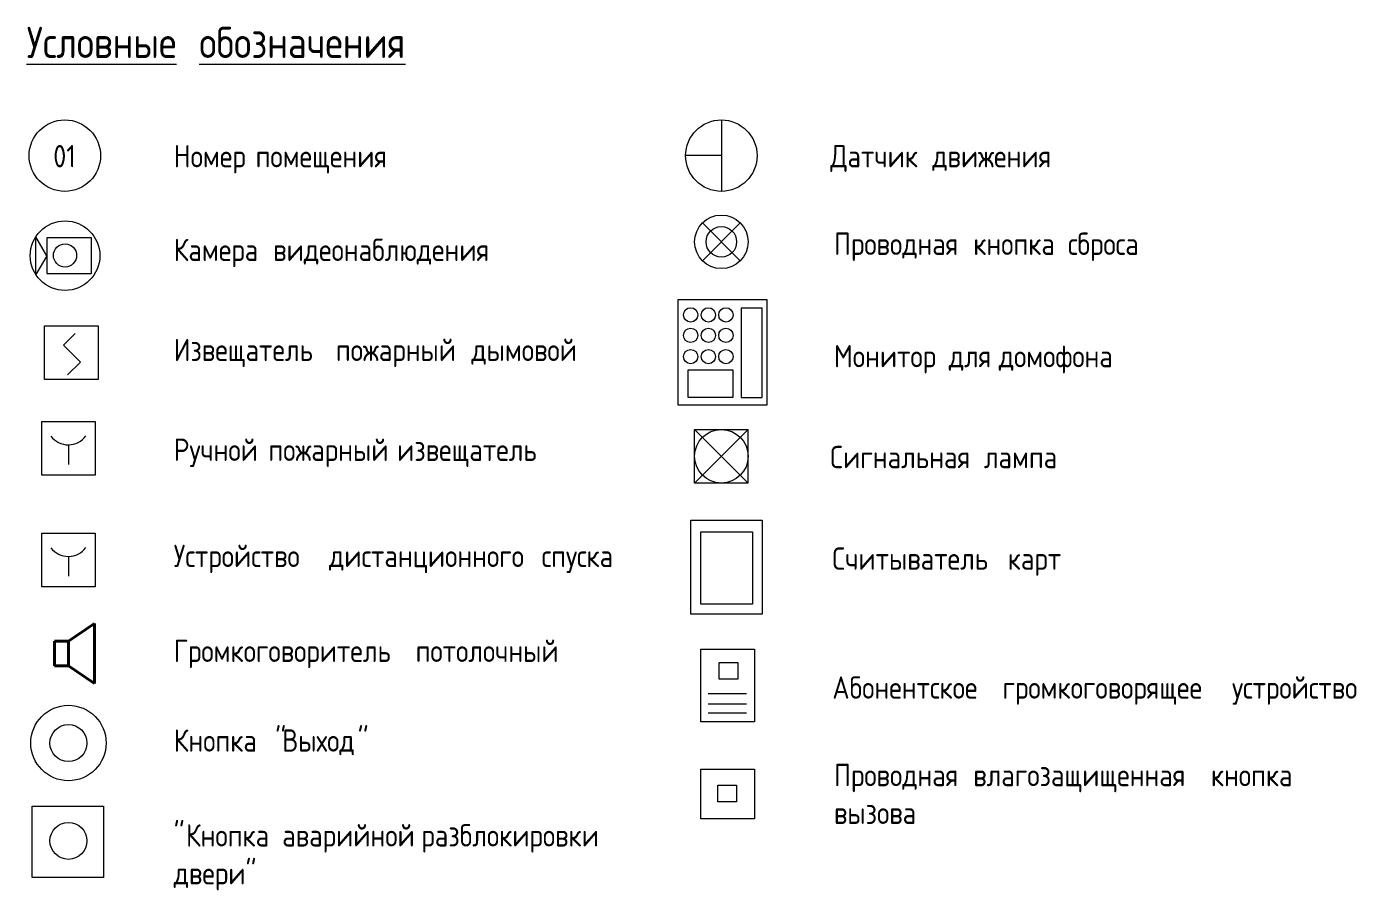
# Model space of a CAD drawing. Header units: millimetres. Extents: x 35928 to 232966, y -8553 to 29000.
# Drawn here: x 85151.9 to 85300.8, y 3093 to 3189.7 of the extents above; entities that cross this region are included whole.
import ezdxf

# ---------------------------------------------------------------- set-up
doc = ezdxf.new("R2010")
doc.units = ezdxf.units.MM
for name, color, linetype, lineweight in [('A-DETL', 7, 'Continuous', 9), ('A-DETL-4', 7, 'Continuous', 40), ('A-DETL-5', 7, 'Continuous', 20), ('G-ANNO-TEXT', 7, 'Continuous', 9)]:
    doc.layers.add(name, color=color, linetype=linetype, lineweight=lineweight)
doc.layers.add('A-DETL-6', color=7, linetype='Continuous', lineweight=9, true_color=0x008040)
doc.styles.add('GOST Common_2', font='GOST_Common.ttf', dxfattribs={"width": 0.9, "height": 3.5})
doc.styles.add('GOST Common_3', font='GOST_Common.ttf', dxfattribs={"width": 0.9, "height": 2.5})

msp = doc.modelspace()

# ---------------------------------------------------------------- linework, layer by layer
at = {"layer": 'A-DETL'}
for p, q in [((85229.7, 3179.27), (85229.7, 3171.27)), ((85229.7, 3175.27), (85225.7, 3175.27)), ((85153.91, 3156.21), (85159.91, 3156.21)), ((85153.91, 3150.21), (85153.91, 3156.21)), ((85159.91, 3156.21), (85159.91, 3150.21)), ((85157.33, 3155.36), (85156.03, 3154.05)), ((85156.03, 3154.05), (85157.92, 3152.16)), ((85157.92, 3152.16), (85156.49, 3150.72)), ((85159.91, 3150.21), (85153.91, 3150.21)), ((85153.59, 3139.5), (85153.59, 3145.5)), ((85153.59, 3145.5), (85159.57, 3145.5)), ((85159.57, 3145.5), (85159.57, 3139.5)), ((85156.59, 3142.89), (85156.59, 3140.7)), ((85159.57, 3139.5), (85153.59, 3139.5)), ((85227.42, 3120.01), (85233.42, 3120.01)), ((85227.42, 3111.89), (85227.42, 3120.01)), ((85233.42, 3120.01), (85233.42, 3111.89)), ((85229.44, 3118.5), (85231.54, 3118.5)), ((85229.44, 3116.65), (85229.44, 3118.5)), ((85231.54, 3118.5), (85231.54, 3116.65)), ((85231.54, 3116.65), (85229.44, 3116.65)), ((85228.21, 3115.04), (85232.52, 3115.04)), ((85228.21, 3113.9), (85232.52, 3113.9)), ((85228.21, 3112.89), (85232.52, 3112.89)), ((85233.42, 3111.89), (85227.42, 3111.89)), ((85227.42, 3106.56), (85233.42, 3106.56)), ((85227.42, 3101.01), (85227.42, 3106.56)), ((85233.42, 3106.56), (85233.42, 3101.01)), ((85229.31, 3104.79), (85231.41, 3104.79)), ((85229.31, 3102.93), (85229.31, 3104.79)), ((85231.41, 3104.79), (85231.41, 3102.93)), ((85231.41, 3102.93), (85229.31, 3102.93)), ((85233.42, 3101.01), (85227.42, 3101.01))]:
    msp.add_line(p, q, dxfattribs=at)
for centre in [(85156.18, 3175.27), (85229.7, 3175.27)]:
    msp.add_circle(centre, 4, dxfattribs=at)
msp.add_arc((85156.57, 3145.33), 2.44, 216.7613, 324.0228, dxfattribs=at)
at = {"layer": 'A-DETL-4'}
for p, q in [((85156.58, 3120.9), (85159.5, 3122.89)), ((85159.5, 3122.89), (85159.5, 3116.15)), ((85155.02, 3120.9), (85155.02, 3118.14)), ((85156.58, 3120.9), (85155.02, 3120.9)), ((85156.58, 3118.14), (85156.58, 3120.9)), ((85155.02, 3118.14), (85156.58, 3118.14)), ((85156.58, 3118.14), (85159.5, 3116.15))]:
    msp.add_line(p, q, dxfattribs=at)
at = {"layer": 'A-DETL-5'}
for p, q in [((85227.58, 3167.74), (85231.82, 3163.5)), ((85231.82, 3167.74), (85227.58, 3163.5)), ((85154.15, 3164.07), (85152.93, 3166.19)), ((85152.93, 3161.95), (85152.93, 3166.19)), ((85159.15, 3166.05), (85154.15, 3166.05)), ((85154.15, 3166.05), (85154.15, 3162.09)), ((85159.15, 3162.09), (85159.15, 3166.05)), ((85154.15, 3164.07), (85152.93, 3161.95)), ((85154.15, 3162.09), (85159.15, 3162.09)), ((85234.82, 3159.12), (85224.82, 3159.12)), ((85224.82, 3159.12), (85224.82, 3147.35)), ((85234.82, 3147.35), (85234.82, 3159.12)), ((85234.28, 3158.19), (85231.93, 3158.19)), ((85231.93, 3158.19), (85231.93, 3148.19)), ((85234.28, 3148.19), (85234.28, 3158.19)), ((85225.97, 3151.27), (85230.97, 3151.27)), ((85225.97, 3148.19), (85225.97, 3151.27)), ((85230.97, 3151.27), (85230.97, 3148.19)), ((85224.82, 3147.35), (85234.82, 3147.35)), ((85230.97, 3148.19), (85225.97, 3148.19)), ((85231.93, 3148.19), (85234.28, 3148.19)), ((85226.7, 3144.61), (85232.7, 3144.61)), ((85226.7, 3138.61), (85226.7, 3144.61)), ((85226.7, 3144.61), (85232.7, 3138.61)), ((85232.7, 3144.61), (85226.7, 3138.61)), ((85232.7, 3138.61), (85232.7, 3144.61)), ((85232.7, 3138.61), (85226.7, 3138.61)), ((85226.28, 3134.44), (85234.28, 3134.44)), ((85226.28, 3123.93), (85226.28, 3134.44)), ((85234.28, 3134.44), (85234.28, 3123.93)), ((85153.59, 3127), (85153.59, 3133)), ((85153.59, 3133), (85159.57, 3133)), ((85159.57, 3133), (85159.57, 3127)), ((85227.42, 3133.15), (85233.2, 3133.15)), ((85227.42, 3125.05), (85227.42, 3133.15)), ((85233.2, 3133.15), (85233.2, 3125.05)), ((85156.59, 3130.39), (85156.59, 3128.2)), ((85159.57, 3127), (85153.59, 3127)), ((85233.2, 3125.05), (85227.42, 3125.05)), ((85234.28, 3123.93), (85226.28, 3123.93)), ((85152.52, 3102.44), (85160.52, 3102.44)), ((85152.52, 3094.44), (85152.52, 3102.44)), ((85160.52, 3102.44), (85160.52, 3094.44)), ((85160.52, 3094.44), (85152.52, 3094.44))]:
    msp.add_line(p, q, dxfattribs=at)
for centre, radius in [((85156.2, 3164.07), 3.9), ((85229.7, 3165.62), 3), ((85229.7, 3165.62), 1.71), ((85156.2, 3164.1), 1.3), ((85226.26, 3157.44), 0.8), ((85228.25, 3157.44), 0.8), ((85230.21, 3157.44), 0.8), ((85226.26, 3155.15), 0.8), ((85228.25, 3155.15), 0.8), ((85230.21, 3155.15), 0.8), ((85226.26, 3152.77), 0.8), ((85228.25, 3152.77), 0.8), ((85230.21, 3152.77), 0.8), ((85229.7, 3141.61), 3), ((85156.58, 3098.54), 2.07)]:
    msp.add_circle(centre, radius, dxfattribs=at)
msp.add_arc((85156.57, 3132.83), 2.44, 216.7613, 324.0228, dxfattribs=at)
at = {"layer": 'A-DETL-6'}
for radius in [4.22, 2.07]:
    msp.add_circle((85156.58, 3109.5), radius, dxfattribs=at)

# ---------------------------------------------------------------- texts
at = {"layer": 'G-ANNO-TEXT', "attachment_point": 1}
for s, insert, char_height, width, style in [('\\LУсловные', (85151.9, 3189.7), 3.5, 22.1506, 'GOST Common_2'), ('\\L\\fGOST Common|b0|i0|c204|p34|;\\W.9;\\L ', (85170.17, 3189.7), 3.5, 1.2987, 'GOST Common_2'), ('\\Lобозначения', (85171.24, 3189.7), 3.5, 30.1595, 'GOST Common_2'), ('01', (85154.87, 3176.46), 2.5, 3.319, 'GOST Common_3'), ('Номер', (85168.37, 3176.46), 2.5, 10.1734, 'GOST Common_3'), ('\\fGOST Common|b0|i0|c204|p34|;\\W.9; ', (85176.77, 3176.46), 2.5, 0.938, 'GOST Common_3'), ('помещения', (85177.54, 3176.46), 2.5, 18.543, 'GOST Common_3'), ('Датчик', (85241.89, 3176.46), 2.5, 12.9152, 'GOST Common_3'), ('\\fGOST Common|b0|i0|c204|p34|;\\W.9; ', (85252.55, 3176.46), 2.5, 0.938, 'GOST Common_3'), ('движения', (85253.32, 3176.46), 2.5, 16.0899, 'GOST Common_3'), ('Проводная', (85242.31, 3166.65), 2.5, 17.9658, 'GOST Common_3'), ('\\fGOST Common|b0|i0|c204|p34|;\\W.9; ', (85257.14, 3166.65), 2.5, 0.938, 'GOST Common_3'), ('\\fGOST Common|b0|i0|c204|p34|;\\W.9; ', (85267.73, 3166.65), 2.5, 0.938, 'GOST Common_3'), ('сброса', (85268.51, 3166.65), 2.5, 11.3278, 'GOST Common_3'), ('Камера', (85168.37, 3165.97), 2.5, 12.5544, 'GOST Common_3'), ('\\fGOST Common|b0|i0|c204|p34|;\\W.9; ', (85178.73, 3165.97), 2.5, 0.938, 'GOST Common_3'), ('видеонаблюдения', (85179.51, 3165.97), 2.5, 29.8709, 'GOST Common_3'), ('кнопка', (85257.91, 3166.65), 2.5, 11.9051, 'GOST Common_3'), ('\\fGOST Common|b0|i0|c204|p34|;\\W.9; ', (85168.37, 3161.74), 2.5, 0.938, 'GOST Common_3'), ('Извещатель', (85168.37, 3154.77), 2.5, 21.0683, 'GOST Common_3'), ('\\fGOST Common|b0|i0|c204|p34|;\\W.9; ', (85185.76, 3154.77), 2.5, 0.938, 'GOST Common_3'), ('пожарный', (85186.53, 3154.77), 2.5, 16.5228, 'GOST Common_3'), ('дымовой', (85201.71, 3154.77), 2.5, 14.0696, 'GOST Common_3'), ('Монитор', (85242.31, 3154.07), 2.5, 14.6468, 'GOST Common_3'), ('\\fGOST Common|b0|i0|c204|p34|;\\W.9; ', (85254.4, 3154.07), 2.5, 0.938, 'GOST Common_3'), ('для', (85255.17, 3154.07), 2.5, 5.8443, 'GOST Common_3'), ('\\fGOST Common|b0|i0|c204|p34|;\\W.9; ', (85259.99, 3154.07), 2.5, 0.938, 'GOST Common_3'), ('домофона', (85260.77, 3154.07), 2.5, 16.5228, 'GOST Common_3'), ('Ручной', (85168.37, 3143.58), 2.5, 11.9051, 'GOST Common_3'), ('\\fGOST Common|b0|i0|c204|p34|;\\W.9; ', (85178.2, 3143.58), 2.5, 0.938, 'GOST Common_3'), ('пожарный', (85178.97, 3143.58), 2.5, 16.5228, 'GOST Common_3'), ('\\fGOST Common|b0|i0|c204|p34|;\\W.9; ', (85192.6, 3143.58), 2.5, 0.938, 'GOST Common_3'), ('извещатель', (85193.38, 3143.58), 2.5, 20.8519, 'GOST Common_3'), ('\\fGOST Common|b0|i0|c204|p34|;\\W.9; ', (85210.58, 3143.58), 2.5, 0.938, 'GOST Common_3'), ('Сигнальная', (85241.89, 3142.77), 2.5, 19.9139, 'GOST Common_3'), ('\\fGOST Common|b0|i0|c204|p34|;\\W.9; ', (85258.32, 3142.77), 2.5, 0.938, 'GOST Common_3'), ('лампа', (85259.1, 3142.77), 2.5, 10.3899, 'GOST Common_3'), ('Устройство', (85168.37, 3131.7), 2.5, 20.1304, 'GOST Common_3'), ('\\fGOST Common|b0|i0|c204|p34|;\\W.9; ', (85184.98, 3131.7), 2.5, 0.938, 'GOST Common_3'), ('дистанционного', (85185.76, 3131.7), 2.5, 27.9228, 'GOST Common_3'), ('\\fGOST Common|b0|i0|c204|p34|;\\W.9; ', (85208.8, 3131.7), 2.5, 0.938, 'GOST Common_3'), ('спуска', (85209.57, 3131.7), 2.5, 11.3278, 'GOST Common_3'), ('Считыватель', (85242.13, 3131.4), 2.5, 22.8721, 'GOST Common_3'), ('\\fGOST Common|b0|i0|c204|p34|;\\W.9; ', (85261, 3131.4), 2.5, 0.938, 'GOST Common_3'), ('карт', (85261.77, 3131.4), 2.5, 8.5139, 'GOST Common_3'), ('Громкоговоритель', (85168.37, 3121.07), 2.5, 31.8911, 'GOST Common_3'), ('\\fGOST Common|b0|i0|c204|p34|;\\W.9; ', (85194.69, 3121.07), 2.5, 0.938, 'GOST Common_3'), ('потолочный', (85195.46, 3121.07), 2.5, 20.2025, 'GOST Common_3'), ('Абонентское', (85242.13, 3116.96), 2.5, 22.1506, 'GOST Common_3'), ('\\fGOST Common|b0|i0|c204|p34|;\\W.9; ', (85260.4, 3116.96), 2.5, 0.938, 'GOST Common_3'), ('\\fGOST Common|b0|i0|c204|p34|;\\W.9; ', (85286.12, 3116.96), 2.5, 0.938, 'GOST Common_3'), ('устройство', (85286.89, 3116.96), 2.5, 19.9139, 'GOST Common_3'), ('громкоговорящее', (85261.18, 3116.96), 2.5, 30.2316, 'GOST Common_3'), ('Кнопка', (85168.37, 3111.03), 2.5, 12.1215, 'GOST Common_3'), (' "', (85178.37, 3111.03), 2.5, 2.5975, 'GOST Common_3'), ('Выход', (85180.52, 3111.03), 2.5, 10.2456, 'GOST Common_3'), ('\\fGOST Common|b0|i0|c204|p34|;\\W.9;"', (85188.97, 3111.03), 2.5, 1.6595, 'GOST Common_3'), ('Проводная', (85242.31, 3107.16), 2.5, 17.9658, 'GOST Common_3'), ('\\fGOST Common|b0|i0|c204|p34|;\\W.9; ', (85257.14, 3107.16), 2.5, 0.938, 'GOST Common_3'), ('влагозащищенная', (85257.91, 3107.16), 2.5, 31.3139, 'GOST Common_3'), ('\\fGOST Common|b0|i0|c204|p34|;\\W.9; ', (85283.75, 3107.16), 2.5, 0.938, 'GOST Common_3'), ('\\fGOST Common|b0|i0|c204|p34|;\\W.9; ', (85294.34, 3107.16), 2.5, 0.938, 'GOST Common_3'), ('кнопка', (85284.52, 3107.16), 2.5, 11.9051, 'GOST Common_3'), ('вызова', (85242.31, 3102.93), 2.5, 11.9772, 'GOST Common_3'), ('\\fGOST Common|b0|i0|c204|p34|;\\W.9;"', (85168.37, 3100.41), 2.5, 1.6595, 'GOST Common_3'), ('Кнопка', (85169.74, 3100.41), 2.5, 12.1215, 'GOST Common_3'), ('\\fGOST Common|b0|i0|c204|p34|;\\W.9; ', (85179.74, 3100.41), 2.5, 0.938, 'GOST Common_3'), ('аварийной', (85180.52, 3100.41), 2.5, 17.9658, 'GOST Common_3'), ('\\fGOST Common|b0|i0|c204|p34|;\\W.9; ', (85195.34, 3100.41), 2.5, 0.938, 'GOST Common_3'), ('разблокировки', (85196.11, 3100.41), 2.5, 25.3975, 'GOST Common_3'), ('\\fGOST Common|b0|i0|c204|p34|;\\W.9; ', (85217.07, 3100.41), 2.5, 0.938, 'GOST Common_3'), ('\\fGOST Common|b0|i0|c204|p34|;\\W.9;"', (85176.41, 3096.17), 2.5, 1.6595, 'GOST Common_3'), ('двери', (85168.37, 3096.17), 2.5, 9.7405, 'GOST Common_3')]:
    msp.add_mtext(s, dxfattribs=dict(at, insert=insert, char_height=char_height, width=width, style=style))

doc.saveas('drawing.dxf')
